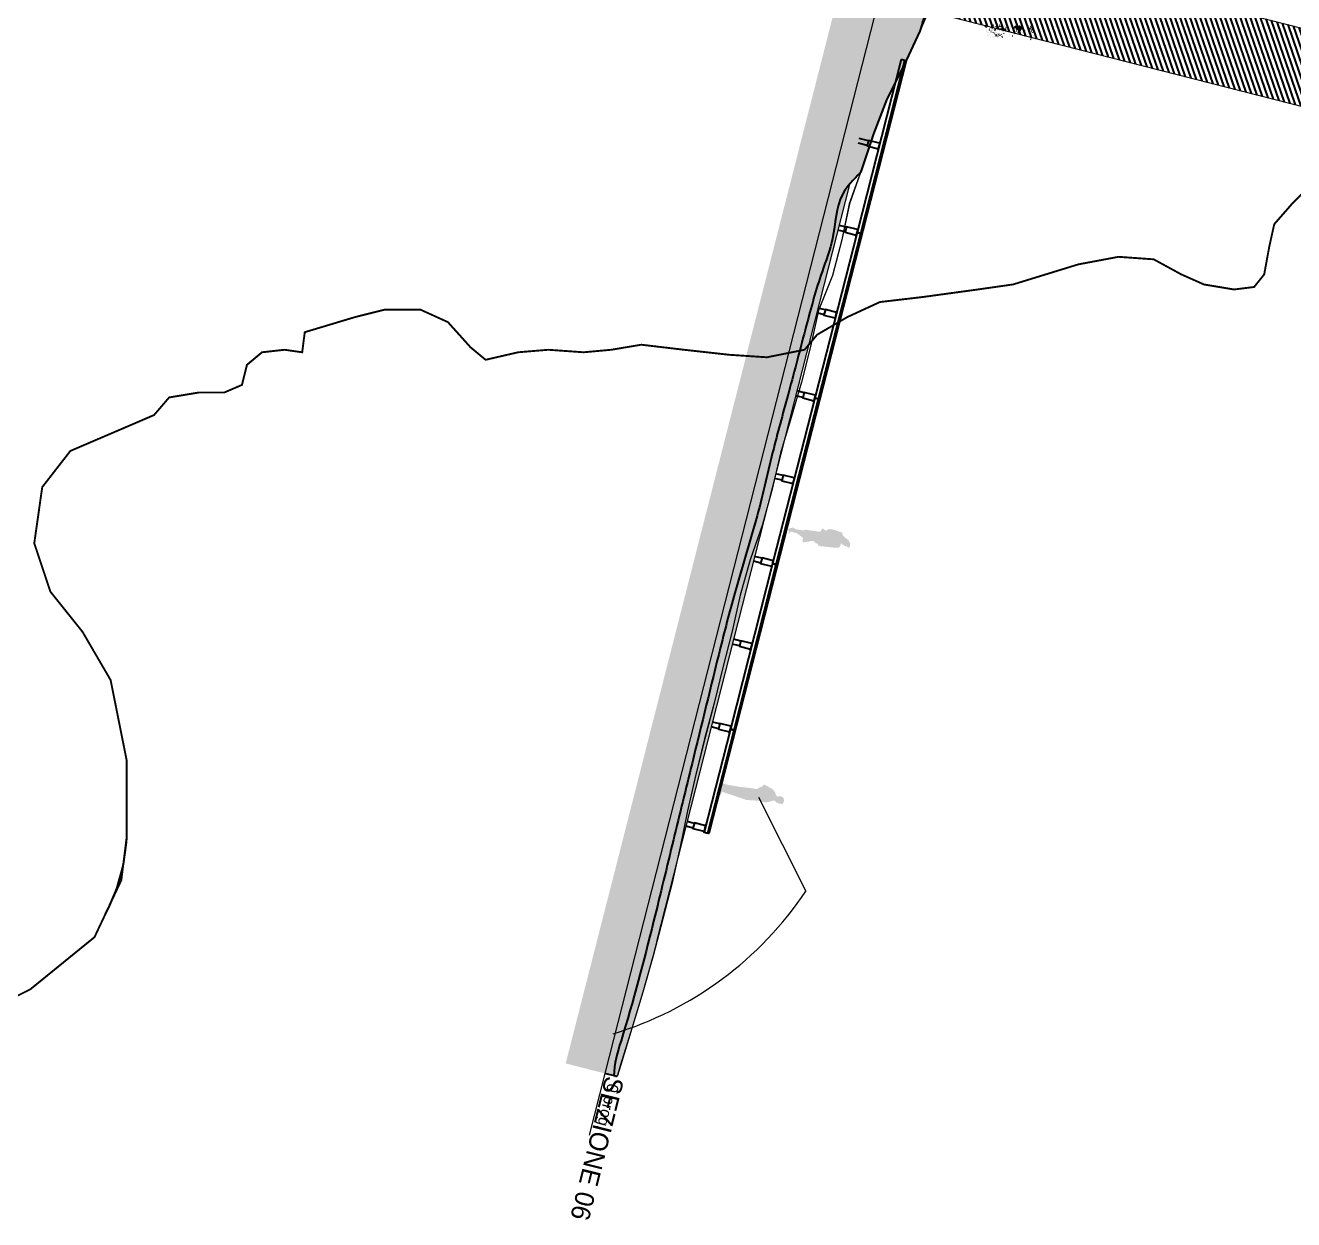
# Model space of a CAD drawing. Header units: inches. Extents: x -3368894 to 5148796, y 84 to 10864301.
# Drawn here: x 502991.36 to 503024.76, y 4346438 to 4346469.45 of the extents above; entities that cross this region are included whole.
import ezdxf

# ---------------------------------------------------------------- set-up
doc = ezdxf.new("R2010")
doc.units = ezdxf.units.IN
doc.header["$MEASUREMENT"] = 0
doc.linetypes.add('HIDDEN', pattern=[9.525, 6.35, -3.175])
for name, color, linetype in [('cm_arredi secondo piano', 252, 'Continuous'), ('cp_alberi_linea', 103, 'Continuous'), ('cp_profilo passerella_linea', 12, 'Continuous'), ('cp_retino_passerella', 12, 'Continuous')]:
    doc.layers.add(name, color=color, linetype=linetype)
for name, color, linetype, lineweight in [('cm_campiture', 252, 'Continuous', 9), ('cm_linea di terra', 4, 'Continuous', 25), ('cm_quote', 174, 'Continuous', 0), ('cm_testi', 250, 'Continuous', 0), ('cp_limite laguna_linea', 252, 'Continuous', 9), ('cp_piattaforme volumi_linea', 4, 'Continuous', 25)]:
    doc.layers.add(name, color=color, linetype=linetype, lineweight=lineweight)
doc.layers.add('Finestre', color=254, linetype='Continuous', lineweight=9, plot=False)
doc.styles.get("Standard").update_dxf_attribs({"font": 'GOTHIC.TTF'})
doc.dimstyles.new('Quote 200', dxfattribs={"dimtxt": 0.5, "dimasz": 0.2, "dimexe": 1.25, "dimexo": 0.625, "dimgap": 0.2, "dimtad": 1, "dimzin": 1, "dimtxsty": 'Standard', "dimblk": 'ARCHTICK', "dimcen": 2.5, "dimse1": 1, "dimse2": 1, "dimazin": 0, "dimtfac": 1, "dimtmove": 0, "dimatfit": 3, "dimldrblk": 'NONE', "dimfxl": 1, "dimlwd": 0, "dimarcsym": 0})

# ---------------------------------------------------------------- blocks, each defined once
blk = doc.blocks.new('tamarix')
at = {"layer": 'cp_alberi_linea', "color": 0, "linetype": 'ByBlock'}
for p, q in [((-3.133, -1.996), (-3.133, -1.996)), ((-3.105, -1.824), (-3.105, -1.824)), ((-3.088, -1.867), (-3.088, -1.867)), ((-3.492, -2.392), (-3.492, -2.392)), ((-3.488, -2.512), (-3.488, -2.512)), ((-3.454, -2.446), (-3.454, -2.446)), ((-3.442, -2.52), (-3.442, -2.52)), ((-3.433, -2.552), (-3.433, -2.552)), ((-3.42, -2.243), (-3.42, -2.243)), ((-3.411, -2.276), (-3.411, -2.276)), ((-3.384, -2.314), (-3.384, -2.314)), ((-3.372, -2.617), (-3.376, -2.554)), ((-3.32, -2.506), (-3.329, -2.505)), ((-3.299, -2.28), (-3.299, -2.28)), ((-3.293, -2.384), (-3.293, -2.384)), ((-3.293, -2.534), (-3.293, -2.534)), ((-3.292, -2.193), (-3.292, -2.193)), ((-3.292, -2.233), (-3.292, -2.233)), ((-3.291, -2.329), (-3.291, -2.329)), ((-3.281, -2.417), (-3.281, -2.417)), ((-3.263, -2.453), (-3.273, -2.452)), ((-3.257, -2.414), (-3.257, -2.414)), ((-3.253, -2.534), (-3.253, -2.534)), ((-3.242, -2.368), (-3.245, -2.344)), ((-3.241, -2.17), (-3.241, -2.17)), ((-3.237, -2.233), (-3.237, -2.233)), ((-3.237, -2.29), (-3.237, -2.29)), ((-3.207, -2.486), (-3.207, -2.486)), ((-3.205, -2.391), (-3.205, -2.391)), ((-3.203, -2.525), (-3.203, -2.525)), ((-3.196, -2.232), (-3.196, -2.232)), ((-3.19, -2.298), (-3.187, -2.282)), ((-3.174, -2.434), (-3.174, -2.434)), ((-3.168, -2.541), (-3.166, -2.484)), ((-3.162, -2.357), (-3.162, -2.357)), ((-3.161, -2.413), (-3.161, -2.413)), ((-3.146, -2.319), (-3.146, -2.319)), ((-3.138, -2.273), (-3.138, -2.273)), ((-3.123, -2.412), (-3.123, -2.412)), ((-3.115, -2.365), (-3.121, -2.357)), ((-3.094, -2.089), (-3.116, -2.078)), ((-3.093, -2.146), (-3.113, -2.119)), ((-3.105, -2.302), (-3.105, -2.302)), ((-3.076, -2.187), (-3.076, -2.187)), ((-3.069, -2.523), (-3.069, -2.523)), ((-3.06, -2.422), (-3.06, -2.422)), ((-3.047, -2.154), (-3.055, -2.143)), ((-3.051, -2.225), (-3.051, -2.225)), ((-3.05, -2.113), (-3.048, -2.106)), ((-3.044, -2.329), (-3.044, -2.329)), ((-3.02, -2.572), (-3.033, -2.553)), ((-3.001, -2.503), (-3.018, -2.501)), ((-3.014, -2.389), (-3.014, -2.389)), ((-2.997, -2.432), (-2.994, -2.416)), ((-2.987, -2.561), (-2.99, -2.536)), ((-3.448, -2.645), (-3.448, -2.645)), ((-3.405, -2.628), (-3.405, -2.628)), ((-3.385, -2.847), (-3.405, -2.82)), ((-3.388, -2.672), (-3.379, -2.664)), ((-3.376, -2.705), (-3.376, -2.705)), ((-3.334, -2.736), (-3.357, -2.732)), ((-3.326, -2.586), (-3.326, -2.586)), ((-3.3, -2.677), (-3.323, -2.673)), ((-3.319, -2.793), (-3.303, -2.781)), ((-3.292, -2.63), (-3.292, -2.63)), ((-3.27, -2.825), (-3.27, -2.825)), ((-3.257, -2.892), (-3.255, -2.885)), ((-3.244, -2.566), (-3.244, -2.566)), ((-3.167, -3.074), (-3.167, -3.074)), ((-3.165, -3.019), (-3.165, -3.019)), ((-3.157, -2.973), (-3.157, -2.973)), ((-3.143, -2.593), (-3.143, -2.593)), ((-3.137, -2.847), (-3.142, -2.822)), ((-3.127, -2.787), (-3.135, -2.776)), ((-3.13, -2.745), (-3.13, -2.745)), ((-3.112, -2.693), (-3.119, -2.683)), ((-3.044, -2.91), (-3.118, -2.922)), ((-3.118, -2.922), (-3.106, -2.948)), ((-3.082, -2.603), (-3.107, -2.565)), ((-3.104, -2.647), (-3.104, -2.647)), ((-3.067, -2.756), (-3.092, -2.72)), ((-3.043, -2.657), (-3.043, -2.657)), ((-3.031, -2.786), (-3.031, -2.786)), ((-2.997, -2.664), (-3.004, -2.663)), ((-2.987, -2.953), (-2.985, -2.944)), ((-2.977, -2.747), (-2.982, -2.722)), ((-2.979, -2.993), (-2.979, -2.993)), ((-2.979, -3.05), (-2.979, -3.05)), ((-2.978, -2.897), (-2.978, -2.897)), ((-2.97, -2.851), (-2.97, -2.851)), ((-2.962, -2.804), (-2.962, -2.804)), ((-2.955, -2.655), (-2.961, -2.653)), ((-2.928, -2.929), (-2.928, -2.929)), ((-2.926, -2.875), (-2.926, -2.875)), ((-2.923, -3.042), (-2.921, -3.035)), ((-2.922, -2.995), (-2.922, -2.995)), ((-3.299, -3.251), (-3.307, -3.242)), ((-3.263, -3.123), (-3.263, -3.123)), ((-3.183, -3.318), (-3.189, -3.31)), ((-3.188, -3.35), (-3.188, -3.35)), ((-3.181, -3.263), (-3.181, -3.263)), ((-3.17, -3.487), (-3.17, -3.487)), ((-3.161, -3.226), (-3.167, -3.218)), ((-3.156, -3.107), (-3.156, -3.107)), ((-3.112, -3.466), (-3.138, -3.438)), ((-2.993, -3.516), (-3.112, -3.466)), ((-3.109, -3.347), (-3.109, -3.347)), ((-3.105, -3.18), (-3.105, -3.18)), ((-3.093, -3.309), (-3.099, -3.284)), ((-3.098, -3.236), (-3.098, -3.236)), ((-3.092, -3.39), (-3.092, -3.39)), ((-3.072, -3.369), (-3.069, -3.353)), ((-3.062, -3.498), (-2.993, -3.516)), ((-3.055, -3.308), (-3.055, -3.308)), ((-3.037, -3.256), (-3.037, -3.256)), ((-3.027, -3.343), (-3.027, -3.343)), ((-3.012, -3.482), (-3.006, -3.404)), ((-2.993, -3.516), (-3.012, -3.482)), ((-3.006, -3.404), (-2.95, -3.356)), ((-3.006, -3.404), (-2.913, -3.379)), ((-3.003, -3.285), (-3.003, -3.285)), ((-2.993, -3.516), (-2.964, -3.442)), ((-2.956, -3.539), (-2.993, -3.516)), ((-2.972, -3.099), (-2.972, -3.099)), ((-2.968, -3.274), (-2.967, -3.267)), ((-2.956, -3.539), (-2.854, -3.453)), ((-2.903, -3.459), (-2.956, -3.539)), ((-2.862, -3.547), (-2.956, -3.539)), ((-2.95, -3.356), (-2.946, -3.333)), ((-2.913, -3.379), (-2.95, -3.356)), ((-2.946, -3.333), (-2.883, -3.281)), ((-2.913, -3.379), (-2.933, -3.44)), ((-2.933, -3.44), (-2.919, -3.457)), ((-2.923, -3.09), (-2.923, -3.09)), ((-2.919, -3.457), (-2.892, -3.437)), ((-2.913, -3.379), (-2.913, -3.379)), ((-2.892, -3.437), (-2.903, -3.459)), ((-2.86, -3.388), (-2.867, -3.386)), ((-3.32, -4.006), (-3.317, -3.989)), ((-3.243, -4.018), (-3.254, -4)), ((-3.195, -3.93), (-3.195, -3.93)), ((-3.146, -3.819), (-3.146, -3.819)), ((-3.132, -4.068), (-3.139, -4.066)), ((-3.132, -3.981), (-3.132, -3.981)), ((-3.13, -3.91), (-3.13, -3.91)), ((-3.098, -3.628), (-3.098, -3.628)), ((-3.067, -3.92), (-3.067, -3.92)), ((-3.062, -3.993), (-3.062, -3.993)), ((-3.059, -3.683), (-3.059, -3.683)), ((-3.034, -4.053), (-3.006, -4.033)), ((-3.019, -3.919), (-3.011, -3.913)), ((-3.018, -3.665), (-3.018, -3.665)), ((-3.014, -3.745), (-3.014, -3.745)), ((-3.009, -3.715), (-3.009, -3.715)), ((-2.999, -3.987), (-3.005, -3.978)), ((-2.935, -4.038), (-2.916, -4.024)), ((-2.91, -3.984), (-2.924, -3.968)), ((-2.909, -4.08), (-2.909, -4.08)), ((-2.907, -3.923), (-2.9, -3.883)), ((-2.901, -3.637), (-2.901, -3.637)), ((-2.858, -3.859), (-2.858, -3.859)), ((-2.849, -3.612), (-2.849, -3.612)), ((-2.83, -3.935), (-2.843, -3.909)), ((-2.823, -3.992), (-2.823, -3.992)), ((-2.783, -3.895), (-2.783, -3.895)), ((-2.78, -3.92), (-2.78, -3.92)), ((-2.773, -3.832), (-2.773, -3.832)), ((-2.763, -3.961), (-2.754, -3.955)), ((-2.958, -4.376), (-2.958, -4.376)), ((-2.885, -4.955), (-2.885, -4.955)), ((-2.846, -4.951), (-2.846, -4.951)), ((-2.777, -4.877), (-2.777, -4.877)), ((-2.7, -4.849), (-2.7, -4.849)), ((-2.662, -4.903), (-2.662, -4.903)), ((-2.649, -4.826), (-2.649, -4.826))]:
    blk.add_line(p, q, dxfattribs=at)
blk = doc.blocks.new('A$C00A25794')
at = {"color": 5}
blk.add_line((6, 1.743), (6, 2.243), dxfattribs=at)
for p, q in [((0, 1.743), (0, 0)), ((6, 1.743), (0, 1.743)), ((55, 0.34), (55, 0)), ((0, 0), (55, 0))]:
    blk.add_line(p, q)
at = {"flags": 128}
for points in [[(6, 1.743), (6.85, 1.63), (7.83, 1.62), (8.43, 1.596)], [(26.12, 1.271), (26.35, 1.25), (27.33, 1.07), (28.3, 0.85), (29.27, 0.74), (30.24, 0.67), (30.345, 0.66)]]:
    blk.add_lwpolyline(points, dxfattribs=at)
at = {"color": 0, "lineweight": 35, "flags": 128}
blk.add_lwpolyline([(8.43, 1.596), (8.81, 1.58), (9.78, 1.52), (10.76, 1.48), (11.74, 1.47), (12.72, 1.43), (13.7, 1.43), (14.68, 1.42), (15.65, 1.39), (16.62, 1.38), (17.6, 1.35), (18.57, 1.35), (19.54, 1.33), (20.51, 1.29), (21.49, 1.32), (22.46, 1.34), (23.43, 1.36), (24.41, 1.37), (25.38, 1.34), (26.12, 1.271)], dxfattribs=at)
at = {"color": 5, "flags": 128}
blk.add_lwpolyline([(30.345, 0.66), (31.22, 0.58), (32.19, 0.62), (33.16, 0.62), (34.14, 0.49), (35.11, 0.52), (36.08, 0.52), (37.05, 0.49), (38.03, 0.45), (39, 0.47), (39.97, 0.45), (40.95, 0.37), (41.92, 0.34), (42.89, 0.37), (43.87, 0.37), (44.84, 0.38), (45.81, 0.37), (46.78, 0.38), (47.76, 0.4), (48.73, 0.45), (49.7, 0.48), (50.68, 0.48), (51.68, 0.47), (52.68, 0.44), (53.68, 0.4), (54.68, 0.35), (55, 0.34)], dxfattribs=at)
at = {"color": 5, "linetype": 'HIDDEN'}
blk.add_text('PRIVATO', height=0.5, dxfattribs=at).set_placement((1.665, 2.077))
blk.add_text('strada', height=0.5).set_placement((15.249, 1.572))
blk = doc.blocks.new('_ArchTick')
at = {"color": 0, "linetype": 'ByBlock', "const_width": 0.15}
blk.add_lwpolyline([(-0.5, -0.5), (0.5, 0.5)], dxfattribs=at)
blk = doc.blocks.new('*D263')
at = {"layer": 'cm_quote', "color": 0, "lineweight": 0, "transparency": 16777216}
for p, q in [((-3368891.703, 8689622.26), (-929594.242, 10864300.067)), ((-3368894.34, 8689619.909), (-3368891.703, 8689622.26))]:
    blk.add_line(p, q, dxfattribs=at)
at = {"layer": 'DEFPOINTS', "color": 0, "transparency": 16777216}
for p in [(-3368891.703, 8689622.26), (503231.569, 4346330.378), (503228.933, 4346328.028)]:
    blk.add_point(p, dxfattribs=at)
at = {"layer": 'cm_quote', "color": 0, "lineweight": 0, "transparency": 16777216, "xscale": 0.2, "yscale": 0.2, "zscale": 0.2}
for p, rotation in [((-3368891.703, 8689622.26), 41.71758129249201), ((-3368894.34, 8689619.909), 221.717581292492)]:
    blk.add_blockref('_ArchTick', p, dxfattribs=dict(at, rotation=rotation))
at = {"layer": 'cm_quote', "color": 0, "transparency": 16777216, "insert": (-929595.199, 10864299.865), "char_height": 0.5, "attachment_point": 5, "rotation": 41.7176}
blk.add_mtext('3,53', dxfattribs=at)
blk = doc.blocks.new('_None')

msp = doc.modelspace()

# ---------------------------------------------------------------- hatches: boundary and pattern name
at = {"layer": 'cm_arredi secondo piano'}
for points in [[(503012.683, 4346455.697), (503012.785, 4346455.704), (503012.812, 4346455.742), (503012.837, 4346455.805), (503012.865, 4346455.816), (503012.864, 4346455.802), (503012.868, 4346455.774), (503012.887, 4346455.777), (503012.917, 4346455.764), (503012.914, 4346455.751), (503012.924, 4346455.742), (503012.932, 4346455.743), (503012.996, 4346455.729), (503013.007, 4346455.717), (503013.03, 4346455.697), (503013.06, 4346455.713), (503013.077, 4346455.76), (503013.073, 4346455.824), (503013.043, 4346455.886), (503012.925, 4346455.98), (503012.877, 4346456.033), (503012.866, 4346456.095), (503012.667, 4346456.164), (503012.562, 4346456.189), (503012.499, 4346456.183), (503012.439, 4346456.141), (503012.347, 4346456.211), (503012.307, 4346456.145), (503012.299, 4346456.116), (503011.988, 4346456.157), (503011.876, 4346456.179), (503011.858, 4346456.149), (503011.829, 4346456.154), (503011.665, 4346456.178), (503011.637, 4346456.186), (503011.617, 4346456.207), (503011.58, 4346456.22), (503011.548, 4346456.237), (503011.544, 4346456.234), (503011.561, 4346456.211), (503011.53, 4346456.219), (503011.481, 4346456.211), (503011.442, 4346456.174), (503011.444, 4346456.147), (503011.467, 4346456.156), (503011.464, 4346456.147), (503011.457, 4346456.064), (503011.466, 4346456.064), (503011.494, 4346456.105), (503011.548, 4346456.121), (503011.574, 4346456.107), (503011.598, 4346456.1), (503011.679, 4346456.077), (503011.833, 4346455.96), (503011.826, 4346455.837), (503011.918, 4346455.849), (503012.007, 4346455.863), (503012.053, 4346455.877), (503012.134, 4346455.867), (503012.145, 4346455.834), (503012.178, 4346455.812), (503012.231, 4346455.8), (503012.229, 4346455.776), (503012.236, 4346455.754), (503012.3, 4346455.739)], [(503010.709, 4346449.396), (503010.746, 4346449.401), (503010.8, 4346449.45), (503010.829, 4346449.455), (503011.045, 4346449.331), (503011.109, 4346449.242), (503011.123, 4346449.18), (503011.137, 4346449.169), (503011.142, 4346449.158), (503011.15, 4346449.142), (503011.191, 4346449.153), (503011.276, 4346449.147), (503011.323, 4346449.104), (503011.333, 4346449.059), (503011.329, 4346448.992), (503011.293, 4346448.944), (503011.258, 4346448.95), (503011.259, 4346448.953), (503011.203, 4346448.959), (503011.139, 4346448.987), (503011.107, 4346449.01), (503011.101, 4346449.036), (503011.055, 4346449.04), (503011.022, 4346449.033), (503010.973, 4346449.017), (503010.88, 4346448.992), (503010.77, 4346449), (503010.665, 4346449.039), (503010.64, 4346449.036), (503010.346, 4346449.055), (503010.112, 4346449.136), (503009.862, 4346449.218), (503009.741, 4346449.259), (503009.72, 4346449.275), (503009.701, 4346449.264), (503009.665, 4346449.173), (503009.64, 4346449.177), (503009.657, 4346449.26), (503009.666, 4346449.355), (503009.683, 4346449.394), (503009.705, 4346449.424), (503009.707, 4346449.433), (503009.695, 4346449.447), (503009.698, 4346449.491), (503009.723, 4346449.489), (503009.754, 4346449.48), (503009.867, 4346449.451), (503010.023, 4346449.426), (503010.173, 4346449.398), (503010.194, 4346449.398), (503010.428, 4346449.371), (503010.623, 4346449.339), (503010.641, 4346449.354)]]:
    msp.add_hatch(color=256, dxfattribs=at).paths.add_polyline_path(points)
at = {"layer": 'cm_campiture'}
h = msp.add_hatch(color=253, dxfattribs=at)
h.dxf.hatch_style = 1
h.paths.add_polyline_path([(503006.856, 4346441.792), (503006.864, 4346441.975), (503006.891, 4346442.156), (503006.932, 4346442.337), (503006.983, 4346442.517), (503007.039, 4346442.697), (503007.094, 4346442.876), (503007.148, 4346443.055), (503007.201, 4346443.233), (503007.254, 4346443.412), (503007.305, 4346443.59), (503007.355, 4346443.768), (503007.405, 4346443.946), (503007.454, 4346444.123), (503007.502, 4346444.301), (503007.549, 4346444.479), (503007.596, 4346444.656), (503007.642, 4346444.834), (503007.688, 4346445.012), (503007.734, 4346445.189), (503007.779, 4346445.367), (503007.823, 4346445.545), (503007.868, 4346445.724), (503007.912, 4346445.902), (503007.956, 4346446.081), (503008, 4346446.26), (503008.044, 4346446.439), (503008.087, 4346446.618), (503008.131, 4346446.797), (503008.174, 4346446.977), (503008.218, 4346447.156), (503008.261, 4346447.336), (503008.305, 4346447.516), (503008.348, 4346447.695), (503008.392, 4346447.875), (503008.435, 4346448.054), (503008.479, 4346448.234), (503008.523, 4346448.413), (503008.567, 4346448.593), (503008.61, 4346448.772), (503008.654, 4346448.951), (503008.698, 4346449.13), (503008.742, 4346449.31), (503008.786, 4346449.489), (503008.83, 4346449.668), (503008.874, 4346449.847), (503008.918, 4346450.027), (503008.961, 4346450.206), (503009.005, 4346450.385), (503009.048, 4346450.564), (503009.092, 4346450.744), (503009.136, 4346450.923), (503009.179, 4346451.102), (503009.223, 4346451.282), (503009.266, 4346451.461), (503009.31, 4346451.64), (503009.354, 4346451.82), (503009.398, 4346451.999), (503009.442, 4346452.178), (503009.486, 4346452.358), (503009.53, 4346452.537), (503009.574, 4346452.716), (503009.618, 4346452.895), (503009.663, 4346453.074), (503009.708, 4346453.254), (503009.753, 4346453.433), (503009.798, 4346453.611), (503009.844, 4346453.79), (503009.891, 4346453.969), (503009.938, 4346454.147), (503009.986, 4346454.325), (503010.035, 4346454.503), (503010.086, 4346454.681), (503010.137, 4346454.858), (503010.189, 4346455.035), (503010.242, 4346455.212), (503010.295, 4346455.389), (503010.348, 4346455.566), (503010.401, 4346455.743), (503010.453, 4346455.92), (503010.505, 4346456.097), (503010.555, 4346456.274), (503010.605, 4346456.452), (503010.652, 4346456.63), (503010.698, 4346456.809), (503010.743, 4346456.988), (503010.787, 4346457.167), (503010.83, 4346457.347), (503010.873, 4346457.526), (503010.916, 4346457.706), (503010.959, 4346457.886), (503011.002, 4346458.065), (503011.046, 4346458.244), (503011.091, 4346458.423), (503011.137, 4346458.602), (503011.184, 4346458.781), (503011.231, 4346458.959), (503011.279, 4346459.137), (503011.328, 4346459.315), (503011.376, 4346459.493), (503011.425, 4346459.671), (503011.473, 4346459.849), (503011.521, 4346460.028), (503011.569, 4346460.206), (503011.616, 4346460.384), (503011.663, 4346460.563), (503011.71, 4346460.741), (503011.757, 4346460.919), (503011.804, 4346461.098), (503011.851, 4346461.277), (503011.898, 4346461.455), (503011.946, 4346461.634), (503011.993, 4346461.812), (503012.041, 4346461.991), (503012.091, 4346462.169), (503012.141, 4346462.347), (503012.194, 4346462.524), (503012.248, 4346462.7), (503012.305, 4346462.875), (503012.365, 4346463.049), (503012.427, 4346463.223), (503012.487, 4346463.397), (503012.542, 4346463.573), (503012.591, 4346463.752), (503012.629, 4346463.935), (503012.659, 4346464.121), (503012.686, 4346464.308), (503012.715, 4346464.493), (503012.754, 4346464.674), (503012.806, 4346464.847), (503012.879, 4346465.011), (503012.975, 4346465.164), (503013.089, 4346465.308), (503013.217, 4346465.445), (503013.35, 4346465.58), (503013.385, 4346465.68), (503013.693, 4346466.602), (503014.039, 4346467.515), (503014.492, 4346468.4), (503014.909, 4346469.305), (503015.159, 4346469.799), (503015.236, 4346470.223), (503015.505, 4346471.156), (503015.737, 4346472.108), (503015.958, 4346473.052), (503016.178, 4346473.997), (503016.391, 4346474.954), (503016.67, 4346475.884), (503016.929, 4346476.819), (503017.169, 4346477.759), (503017.44, 4346478.701), (503017.69, 4346479.639), (503017.958, 4346480.571), (503018.21, 4346481.518), (503018.453, 4346482.468), (503018.734, 4346483.408), (503018.986, 4346484.355), (503019.267, 4346485.294), (503019.565, 4346486.22), (503019.674, 4346486.584), (503019.846, 4346487.159), (503020.098, 4346488.106), (503020.417, 4346488.902), (503021.9, 4346494.716), (503019.182, 4346495.409), (503005.586, 4346442.116)])
h = msp.add_hatch(dxfattribs=at)
h.set_pattern_fill('DASH', color=256, scale=0.5, angle=90)
h.set_pattern_definition([(255.68803, (503015.74342, 4346469.89311), (0.04511016, -0.07601035), [0.0625, -0.0625])])
edge = h.paths.add_edge_path()
edge.add_spline(control_points=[(503013.06, 4346465.262), (503013.06, 4346465.262), (503012.676, 4346464.891), (503012.672, 4346463.869), (503012.234, 4346462.759), (503011.871, 4346461.4), (503011.466, 4346459.846), (503011.003, 4346458.187), (503010.621, 4346456.433), (503010.065, 4346454.712), (503009.512, 4346452.533), (503008.982, 4346450.331), (503008.39, 4346447.927), (503007.803, 4346445.475), (503007.273, 4346443.432), (503006.829, 4346442.066), (503006.836, 4346441.756)], knot_values=[0, 0, 0, 0, 0.752745, 1.937891, 2.856915, 4.342745, 6.144795, 7.679953, 9.507569, 11.527635, 13.098847, 16.251849, 18.319893, 20.531583, 23.796176, 24.732273, 24.732273, 24.732273, 24.732273], degree=3, periodic=0)
edge.add_line((503006.836, 4346441.756), (503006.924, 4346441.733))
edge.add_line((503006.924, 4346441.733), (503007.013, 4346442.041))
edge.add_line((503007.013, 4346442.041), (503007.309, 4346442.997))
edge.add_line((503007.309, 4346442.997), (503007.595, 4346443.957))
edge.add_line((503007.595, 4346443.957), (503007.871, 4346444.918))
edge.add_line((503007.871, 4346444.918), (503008.118, 4346445.887))
edge.add_line((503008.118, 4346445.887), (503008.36, 4346446.837))
edge.add_line((503008.36, 4346446.837), (503008.6, 4346447.777))
edge.add_line((503008.6, 4346447.777), (503008.839, 4346448.717))
edge.add_line((503008.839, 4346448.717), (503009.082, 4346449.666))
edge.add_line((503009.082, 4346449.666), (503009.309, 4346450.559))
edge.add_line((503009.309, 4346450.559), (503009.561, 4346451.546))
edge.add_line((503009.561, 4346451.546), (503009.801, 4346452.486))
edge.add_line((503009.801, 4346452.486), (503010.043, 4346453.435))
edge.add_line((503010.043, 4346453.435), (503010.267, 4346454.312))
edge.add_line((503010.267, 4346454.312), (503010.523, 4346455.315))
edge.add_line((503010.523, 4346455.315), (503010.765, 4346456.265))
edge.add_line((503010.765, 4346456.265), (503011.005, 4346457.205))
edge.add_line((503011.005, 4346457.205), (503011.245, 4346458.145))
edge.add_line((503011.245, 4346458.145), (503011.487, 4346459.094))
edge.add_line((503011.487, 4346459.094), (503011.727, 4346460.034))
edge.add_line((503011.727, 4346460.034), (503011.966, 4346460.974))
edge.add_line((503011.966, 4346460.974), (503012.206, 4346461.914))
edge.add_line((503012.206, 4346461.914), (503012.448, 4346462.863))
edge.add_line((503012.448, 4346462.863), (503012.688, 4346463.803))
edge.add_line((503012.688, 4346463.803), (503012.928, 4346464.743))
edge.add_line((503012.928, 4346464.743), (503013.06, 4346465.262))
at = {"layer": 'cp_retino_passerella', "ltscale": 0.8, "true_color": 0x706743, "transparency": 33554559}
h = msp.add_hatch(dxfattribs=at)
h.set_pattern_fill('ANSI31', color=37, angle=64)
h.set_pattern_definition([(109, (0.16993, -0.01207), (-0.11818982195, -0.040696019307), [])])
edge = h.paths.add_edge_path()
edge.add_line((503033.666, 4346465.101), (502989.096, 4346476.472))
edge.add_arc((502964.362, 4346380.283), 99.319, 75.57927, 106.65186)
edge.add_line((502935.901, 4346475.436), (502892.527, 4346462.553))
edge.add_line((502892.527, 4346462.553), (502891.958, 4346464.47))
edge.add_line((502891.958, 4346464.47), (502960.993, 4346484.976))
edge.add_arc((502962.425, 4346479.722), 5.445, 76.9772, 105.254, ccw=False)
edge.add_line((502963.652, 4346485.027), (503034.161, 4346467.039))
edge.add_line((503034.161, 4346467.039), (503033.666, 4346465.101))

# ---------------------------------------------------------------- linework, layer by layer
msp.add_line((503006.945, 4346441.77), (503006.615, 4346441.854))
at = {"layer": 'cm_campiture', "ltscale": 0.5}
for points in [[(503013.06, 4346465.262), (503007.974, 4346445.325)], [(503010.661, 4346449.131), (503011.911, 4346446.657)]]:
    msp.add_lwpolyline(points, dxfattribs=at)
at = {"layer": 'cm_campiture'}
msp.add_arc((503004.148, 4346451.835), 9.332, 286.7301, 326.2953, dxfattribs=at)
at = {"layer": 'cm_linea di terra', "flags": 128}
msp.add_lwpolyline([(503014.986, 4346469.523), (503014.909, 4346469.305), (503014.492, 4346468.4), (503014.039, 4346467.515), (503013.693, 4346466.602), (503013.385, 4346465.68), (503013.35, 4346465.58)], dxfattribs=at)
at = {"layer": 'cm_linea di terra'}
msp.add_open_spline([(503013.35, 4346465.58), (503013.167, 4346465.398), (503012.696, 4346464.928), (503012.692, 4346463.905), (503012.254, 4346462.795), (503011.892, 4346461.437), (503011.487, 4346459.882), (503011.024, 4346458.223), (503010.642, 4346456.469), (503010.085, 4346454.749), (503009.532, 4346452.569), (503009.003, 4346450.367), (503008.411, 4346447.963), (503007.823, 4346445.511), (503007.294, 4346443.468), (503006.849, 4346442.102), (503006.856, 4346441.792)], degree=3, knots=[0, 0, 0, 0, 0.752745, 1.937891, 2.856915, 4.342745, 6.144795, 7.679953, 9.507569, 11.527635, 13.098847, 16.251849, 18.319893, 20.531583, 23.796176, 24.732273, 24.732273, 24.732273, 24.732273], dxfattribs=at)
msp.add_open_spline([(503013.35, 4346465.58), (503013.167, 4346465.398), (503012.696, 4346464.928), (503012.692, 4346463.905), (503012.254, 4346462.795), (503011.892, 4346461.437), (503011.487, 4346459.882), (503011.024, 4346458.223), (503010.642, 4346456.469), (503010.085, 4346454.749), (503009.532, 4346452.569), (503009.003, 4346450.367), (503008.411, 4346447.963), (503007.823, 4346445.511), (503007.294, 4346443.468), (503006.849, 4346442.102), (503006.856, 4346441.792)], degree=3, knots=[0, 0, 0, 0, 0.752745, 1.937891, 2.856915, 4.342745, 6.144795, 7.679953, 9.507569, 11.527635, 13.098847, 16.251849, 18.319893, 20.531583, 23.796176, 24.732273, 24.732273, 24.732273, 24.732273], dxfattribs=at)
at = {"layer": 'cm_testi'}
msp.add_lwpolyline([(503006.617, 4346441.85), (503006.2, 4346440.226)], dxfattribs=at)
at = {"layer": 'cp_limite laguna_linea', "lineweight": 18, "const_width": 0.05}
msp.add_lwpolyline([(502989.579, 4346443.113), (502991.484, 4346444.066), (502993.177, 4346445.442), (502993.464, 4346446.051), (502993.883, 4346446.941), (502994.024, 4346448.069), (502994.024, 4346450.098), (502993.6, 4346452.215), (502992.86, 4346453.485), (502992.013, 4346454.543), (502991.59, 4346455.813), (502991.801, 4346457.295), (502992.542, 4346458.247), (502994.024, 4346458.882), (502994.745, 4346459.192), (502995.142, 4346459.655), (502995.935, 4346459.787), (502996.597, 4346459.787), (502997.06, 4346459.985), (502997.192, 4346460.514), (502997.589, 4346460.845), (502998.184, 4346460.911), (502998.647, 4346460.845), (502998.714, 4346461.374), (503000.036, 4346461.771), (503000.83, 4346461.97), (503001.756, 4346461.97), (503002.484, 4346461.639), (503003.079, 4346460.977), (503003.476, 4346460.647), (503004.336, 4346460.845), (503005.13, 4346460.911), (503006.056, 4346460.845), (503006.783, 4346460.911), (503007.577, 4346461.044), (503008.702, 4346460.911), (503009.892, 4346460.779), (503010.884, 4346460.713), (503011.877, 4346460.911), (503012.207, 4346461.308), (503013.001, 4346461.771), (503013.861, 4346462.168), (503014.985, 4346462.3), (503016.441, 4346462.499), (503017.367, 4346462.631), (503019.086, 4346463.16), (503020.145, 4346463.359), (503021.071, 4346463.293), (503021.798, 4346462.896), (503022.394, 4346462.631), (503023.188, 4346462.499), (503023.717, 4346462.565), (503023.981, 4346462.896), (503024.114, 4346463.623), (503024.246, 4346464.219), (503024.709, 4346464.748), (503025.106, 4346465.145)], dxfattribs=at)
at = {"layer": 'cp_piattaforme volumi_linea', "linetype": 'Continuous'}
for p, q in [((503013.527, 4346466.29), (503013.286, 4346466.352)), ((503013.559, 4346466.416), (503013.318, 4346466.478)), ((503012.946, 4346464.013), (503012.754, 4346464.062)), ((503012.978, 4346464.139), (503012.786, 4346464.188)), ((503012.422, 4346461.959), (503012.23, 4346462.008)), ((503012.39, 4346461.833), (503012.198, 4346461.882)), ((503011.833, 4346459.653), (503011.642, 4346459.702)), ((503011.865, 4346459.779), (503011.674, 4346459.828)), ((503011.309, 4346457.599), (503011.121, 4346457.647)), ((503011.277, 4346457.473), (503011.091, 4346457.52)), ((503010.721, 4346455.293), (503010.53, 4346455.342)), ((503010.753, 4346455.419), (503010.562, 4346455.468)), ((503010.197, 4346453.239), (503010.005, 4346453.287)), ((503010.165, 4346453.113), (503009.973, 4346453.161)), ((503009.609, 4346450.932), (503009.417, 4346450.981)), ((503009.641, 4346451.058), (503009.449, 4346451.107)), ((503008.94, 4346448.313), (503008.749, 4346448.362)), ((503008.972, 4346448.439), (503008.781, 4346448.488))]:
    msp.add_line(p, q, dxfattribs=at)
for points in [[(503014.548, 4346468.522), (503014.548, 4346468.52), (503009.356, 4346448.171), (503009.327, 4346448.178)], [(503013.852, 4346466.352), (503013.561, 4346466.426), (503013.524, 4346466.281), (503013.815, 4346466.207)], [(503013.815, 4346466.207), (503013.809, 4346466.182), (503013.816, 4346466.18), (503013.866, 4346466.374), (503013.858, 4346466.376), (503013.852, 4346466.352)], [(503013.271, 4346464.075), (503012.98, 4346464.149), (503012.943, 4346464.004), (503013.234, 4346463.93)], [(503013.234, 4346463.93), (503013.228, 4346463.905), (503013.236, 4346463.903), (503013.285, 4346464.097), (503013.277, 4346464.099), (503013.271, 4346464.075)], [(503012.715, 4346461.895), (503012.424, 4346461.969), (503012.387, 4346461.824), (503012.678, 4346461.749)], [(503012.678, 4346461.749), (503012.672, 4346461.725), (503012.679, 4346461.723), (503012.729, 4346461.917), (503012.721, 4346461.919), (503012.715, 4346461.895)], [(503012.159, 4346459.715), (503011.868, 4346459.789), (503011.831, 4346459.643), (503012.122, 4346459.569)], [(503012.122, 4346459.569), (503012.115, 4346459.545), (503012.123, 4346459.543), (503012.173, 4346459.737), (503012.165, 4346459.739), (503012.159, 4346459.715)], [(503011.602, 4346457.534), (503011.312, 4346457.609), (503011.275, 4346457.463), (503011.565, 4346457.389)], [(503011.565, 4346457.389), (503011.559, 4346457.365), (503011.567, 4346457.363), (503011.616, 4346457.557), (503011.609, 4346457.559), (503011.602, 4346457.534)], [(503011.046, 4346455.354), (503010.756, 4346455.428), (503010.718, 4346455.283), (503011.009, 4346455.209)], [(503011.009, 4346455.209), (503011.003, 4346455.185), (503011.011, 4346455.183), (503011.06, 4346455.376), (503011.052, 4346455.378), (503011.046, 4346455.354)], [(503010.49, 4346453.174), (503010.199, 4346453.248), (503010.162, 4346453.103), (503010.453, 4346453.029)], [(503010.453, 4346453.029), (503010.447, 4346453.004), (503010.454, 4346453.002), (503010.504, 4346453.196), (503010.496, 4346453.198), (503010.49, 4346453.174)], [(503009.934, 4346450.994), (503009.643, 4346451.068), (503009.606, 4346450.923), (503009.897, 4346450.849)], [(503009.897, 4346450.849), (503009.891, 4346450.824), (503009.898, 4346450.822), (503009.948, 4346451.016), (503009.94, 4346451.018), (503009.934, 4346450.994)], [(503009.266, 4346448.375), (503008.975, 4346448.449), (503008.938, 4346448.303), (503009.228, 4346448.229)], [(503009.228, 4346448.229), (503009.222, 4346448.205), (503009.23, 4346448.203), (503009.279, 4346448.397), (503009.272, 4346448.399), (503009.266, 4346448.375)]]:
    msp.add_lwpolyline(points, dxfattribs=at)
for points in [[(503014.422, 4346468.554), (503013.26, 4346464), (503013.357, 4346463.976), (503014.519, 4346468.53)], [(503013.26, 4346464), (503012.148, 4346459.64), (503012.245, 4346459.615), (503013.357, 4346463.976)], [(503012.148, 4346459.64), (503011.035, 4346455.28), (503011.132, 4346455.255), (503012.245, 4346459.615)], [(503011.035, 4346455.28), (503009.923, 4346450.919), (503010.02, 4346450.895), (503011.132, 4346455.255)], [(503009.923, 4346450.919), (503009.23, 4346448.203), (503009.327, 4346448.178), (503010.02, 4346450.895)]]:
    msp.add_lwpolyline(points, close=True, dxfattribs=at)
at = {"layer": 'cp_profilo passerella_linea', "lineweight": 18}
msp.add_lwpolyline([(503033.666, 4346465.101), (502989.096, 4346476.472, 0.136417), (502935.901, 4346475.436), (502892.527, 4346462.553), (502891.958, 4346464.47), (502960.993, 4346484.976, -0.124011), (502963.652, 4346485.027), (503034.161, 4346467.039), (503033.659, 4346465.074)], format="xyb", dxfattribs=at)
at = {"layer": 'cp_retino_passerella', "color": 5}
msp.add_arc((502989.262, 4346448.304), 4.768, 331.8107, 357.1855, dxfattribs=at)
at = {"layer": 'Finestre'}
for p in [(503020.211, 4346495.147), (503006.945, 4346441.77)]:
    msp.add_line(p, (503006.615, 4346441.854), dxfattribs=at)
at = {"layer": 'Finestre', "flags": 128}
msp.add_lwpolyline([(503015.13, 4346469.806), (503014.909, 4346469.305), (503014.492, 4346468.4), (503014.039, 4346467.515), (503013.693, 4346466.602), (503013.385, 4346465.68), (503013.35, 4346465.58)], dxfattribs=at)
at = {"layer": 'Finestre', "color": 5, "flags": 128}
msp.add_lwpolyline([(503013.35, 4346465.58), (503013.056, 4346464.752), (503012.855, 4346463.802), (503012.615, 4346462.863), (503012.247, 4346461.945), (503012.036, 4346460.998), (503011.796, 4346460.058), (503011.527, 4346459.125), (503011.246, 4346458.186), (503011.026, 4346457.241), (503010.767, 4346456.306), (503010.447, 4346455.376), (503010.178, 4346454.444), (503009.968, 4346453.496), (503009.725, 4346452.547), (503009.495, 4346451.604), (503009.246, 4346450.667), (503009.016, 4346449.725), (503008.793, 4346448.77), (503008.601, 4346447.818), (503008.391, 4346446.871), (503008.148, 4346445.921), (503007.891, 4346444.954), (503007.615, 4346443.993), (503007.329, 4346443.034), (503007.034, 4346442.077), (503006.945, 4346441.77)], dxfattribs=at)

# ---------------------------------------------------------------- block references
at = {"layer": 'cp_alberi_linea', "xscale": 0.6513686832254607, "yscale": 0.6513686832254607, "zscale": 0.6513686832254607, "rotation": 81.30332496726653}
msp.add_blockref('tamarix', (503015.589, 4346471.616), dxfattribs=at)
at = {"layer": 'Finestre', "rotation": 255.6880252922927}
msp.add_blockref('A$C00A25794', (503020.211, 4346495.147), dxfattribs=at)

# ---------------------------------------------------------------- texts
at = {"layer": 'cm_quote', "insert": (503006.991, 4346441.533), "char_height": 0.3, "attachment_point": 1, "rotation": 255.6044}
msp.add_mtext_dynamic_manual_height_columns('0 prog.', width=1.57145, gutter_width=1, heights=[0], dxfattribs=at)
at = {"layer": 'Finestre'}
msp.add_text('SEZIONE 06', height=0.5, rotation=255.9641, dxfattribs=at).set_placement((503006.64, 4346441.81))

# ---------------------------------------------------------------- dimensions: what is measured, and where the dimension line sits
at = {"layer": 'cm_quote'}
dim = msp.add_linear_dim(base=(-3368891.703, 8689622.26), p1=(503228.933, 4346328.028), p2=(503231.569, 4346330.378), angle=41.7176, dimstyle='Quote 200', dxfattribs=at)
dim.commit()
dim.dimension.update_dxf_attribs({"geometry": '*D263', "text_midpoint": (-929594.876, 10864299.502), "dimtype": 161})

doc.saveas('drawing.dxf')
